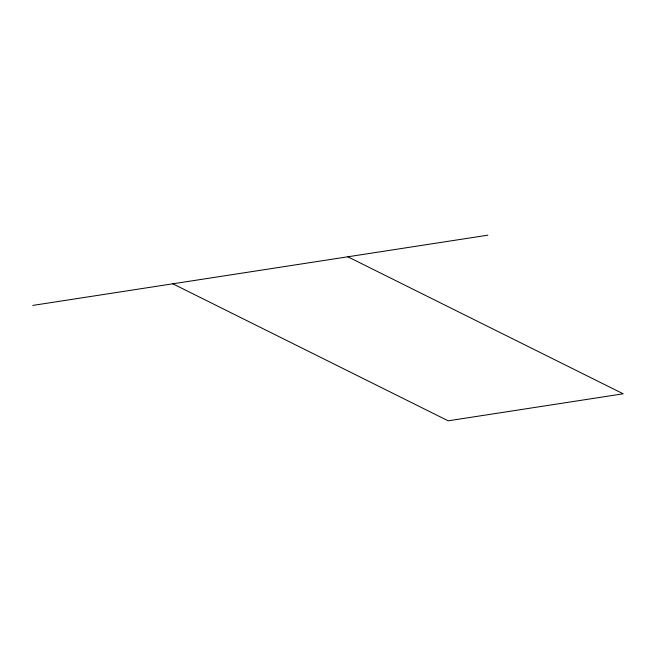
<?xml version="1.0" encoding="UTF-8"?>
<svg xmlns="http://www.w3.org/2000/svg" width="656" height="656" viewBox="0 0 656 656"><rect width="100%" height="100%" fill="white"/><g stroke="black" fill="none" stroke-linecap="round" stroke-linejoin="round"><path stroke-width="0.98" d="M32.8 305.409L487.843 235.184M347.836 256.791L623.2 393.805L448.179 420.816L172.815 283.802"/></g></svg>
